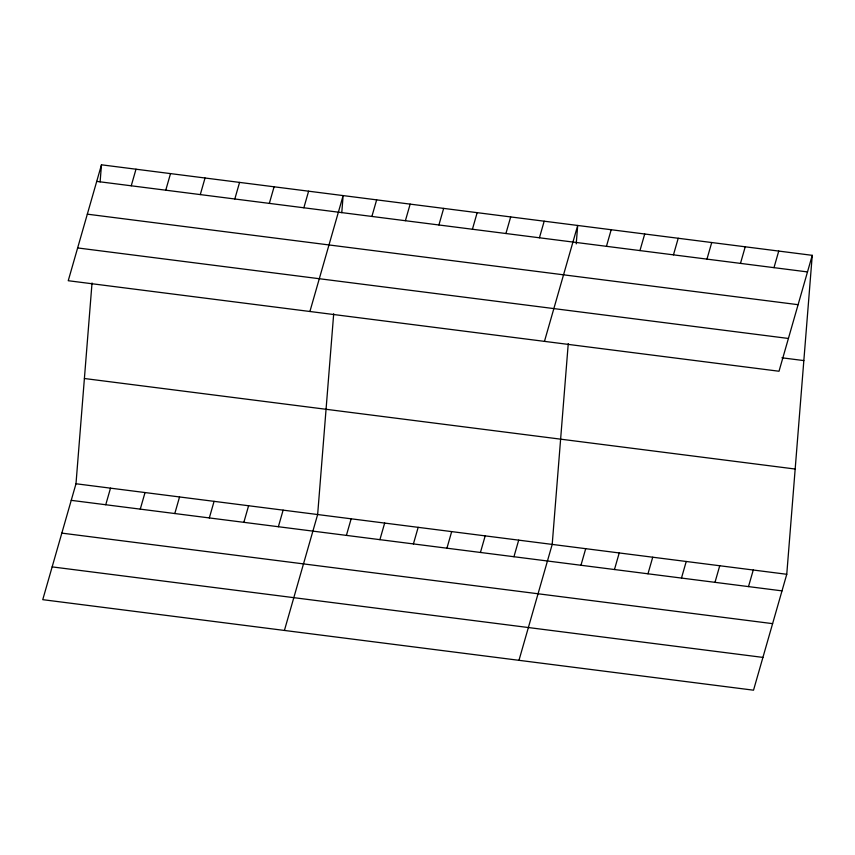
<?xml version="1.0" encoding="UTF-8"?>
<svg xmlns="http://www.w3.org/2000/svg" width="855" height="855" viewBox="0 0 855 855"><rect width="100%" height="100%" fill="white"/><g stroke="black" fill="none" stroke-linecap="round" stroke-linejoin="round"><path stroke-width="1.28" d="M812.25 255.335L779.012 371.241L68.24 280.718L101.478 164.812L812.25 255.335L786.76 574.282L753.522 690.188L42.75 599.665L75.988 483.759L92.03 282.973M100.11 181.912L101.478 164.812M333.696 313.753L317.643 514.539L284.416 630.445M341.776 212.692L343.133 195.592L309.905 311.498M568.254 343.625L552.202 544.411L518.974 660.317M576.227 243.878L577.691 225.464L544.464 341.369M131.243 185.792L135.998 169.204M165.763 190.184L170.519 173.608M105.753 504.739L110.509 488.162M200.294 194.587L205.04 178M140.273 509.131L145.029 492.555M234.815 198.98L239.571 182.404M174.805 513.534L179.55 496.947M269.336 203.383L274.092 186.796M209.325 517.927L214.081 501.351M303.856 207.776L308.612 191.189M243.846 522.33L248.602 505.743M278.367 526.723L283.123 510.146M371.893 216.443L376.649 199.856M405.398 220.708L410.154 204.121M346.403 535.39L351.159 518.803M438.904 224.972L443.66 208.396M379.909 539.655L384.665 523.078M472.42 229.247L477.165 212.66M413.414 543.919L418.17 527.343M505.925 233.511L510.681 216.924M446.93 548.194L451.675 531.607M539.43 237.776L544.186 221.199M480.435 552.458L485.191 535.871M513.941 556.723L518.696 540.146M606.452 246.315L611.197 229.728M639.957 250.579L644.713 234.003M580.962 565.262L585.707 548.675M673.462 254.843L678.218 238.267M614.467 569.526L619.223 552.95M706.967 259.118L711.723 242.531M647.972 573.801L652.728 557.214M740.483 263.383L745.229 246.806M681.478 578.066L686.234 561.479M773.989 267.647L778.745 251.071M714.994 582.33L719.739 565.754M748.499 586.594L753.255 570.018M96.722 181.399L807.494 271.922M87.317 214.167L798.1 304.69M77.634 247.939L788.417 338.462M781.93 357.796L803.839 360.586M84.399 378.509L795.171 469.032M75.988 483.759L786.76 574.282M71.232 500.346L782.004 590.869M61.827 533.114L772.61 623.648M52.144 566.886L762.927 657.41"/></g></svg>
